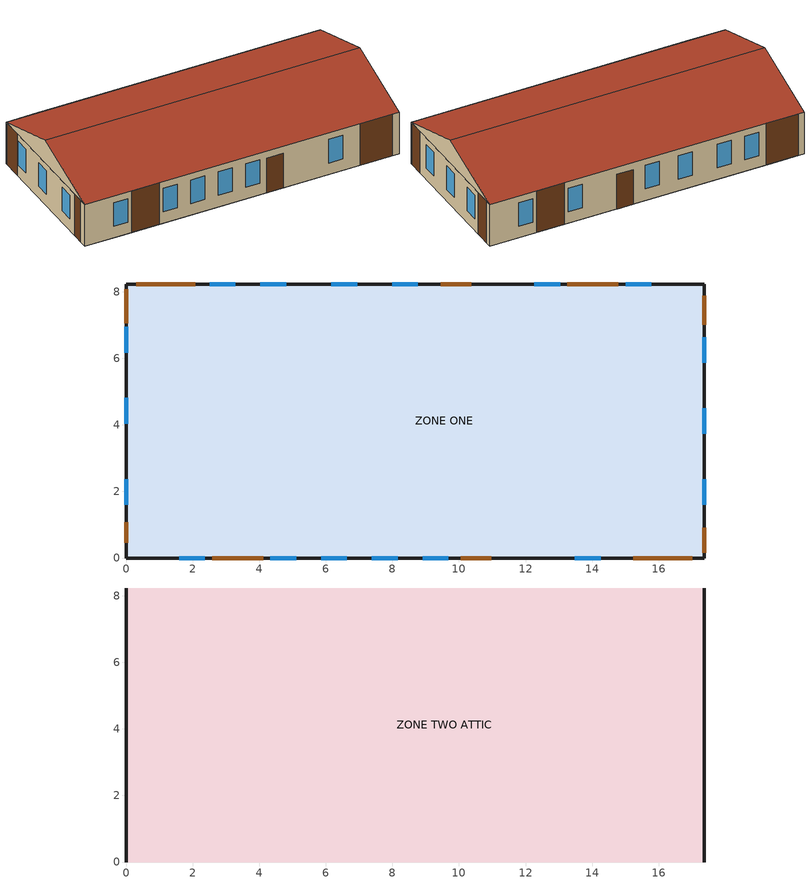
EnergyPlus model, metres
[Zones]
ZONE ONE
 floor outside (FLOOR OVCS JOISTS): 0,8.23 1.74,8.23 1.74,0 0,0 z0
 floor outside (FLOOR OVCS BATTING): 1.74,0 1.74,8.23 17.37,8.23 17.37,0 z0
 wall outside (EXTERIOR WALL (BATTING)): 0,0 17.37,0 17.37,8.23 0,8.23 0,0 z0:2.44
 window (Window Double Pane): 17.37,1.59 17.37,2.37 / 17.37,3.73 17.37,4.5 / 17.37,5.86 17.37,6.64 / 0,6.94 0,6.17 / 0,4.81 0,4.03 / 0,2.37 0,1.59 / 1.59,0 2.37,0 / 4.34,0 5.11,0 / 5.86,0 6.64,0 / 7.38,0 8.16,0 / 8.91,0 9.68,0 / 13.48,0 14.26,0 / 15.78,8.23 15,8.23 / 13.04,8.23 12.26,8.23 / 8.77,8.23 7.99,8.23 / 6.94,8.23 6.17,8.23 / 4.81,8.23 4.03,8.23 / 3.28,8.23 2.51,8.23 z0.68:2.06
 door (EXTERIOR WALL (FRAMING)): 2.59,0 4.11,0 / 17.37,0.15 17.37,0.91 / 17.37,7.01 17.37,7.88 / 0,1.07 0,0.46 / 0,8.08 0,7.06 / 2.08,8.23 0.3,8.23 / 14.78,8.23 13.26,8.23 / 15.24,0 17.01,0 z0.01:2.44
 door (DOOR): 10.06,0 10.97,0 / 10.36,8.23 9.45,8.23 z0:2.03
ZONE TWO ATTIC
 floor to ZONE ONE (ATTIC FLOOR JOISTS): 0,8.23 1.74,8.23 1.74,0 0,0 z2.44
 floor to ZONE ONE (ATTIC FLOOR BATT): 17.37,0 1.74,0 1.74,8.23 17.37,8.23 z2.44
 wall outside (END GABLE): 0,8.23,2.44 0,0,2.44 0,4.11,3.81; 17.37,0,2.44 17.37,8.23,2.44 17.37,4.11,3.81
 roof outside (ROOF): 17.37,4.11,3.81 17.37,8.23,2.44 0,8.23,2.44 0,4.11,3.81; 0,4.11,3.81 0,0,2.44 17.37,0,2.44 17.37,4.11,3.81
[Building]
L130A: North Axis {deg}=0; Terrain=Suburbs; Loads Convergence Tolerance Value=0.04; Temperature Convergence Tolerance Value {deltaC}=0.004; Solar Distribution=FullInteriorAndExterior; Minimum Number of Warmup Days=6
[Site:GroundReflectance]
0.2, 0.2, 0.2, 0.2, 0.2, 0.2, 0.2, 0.2, 0.2, 0.2, 0.2, 0.2
[WindowMaterial:Glazing] Optical Data Type=SpectralAverage; Thickness {m}=0.00299721; Infrared Transmittance at Normal Incidence=0; Front Side Infrared Hemispherical Emissivity=0.84; Conductivity {W/m-K}=0.899808
Name | Solar Transmittance at Normal Incidence | Front Side Solar Reflectance at Normal Incidence | Back Side Solar Reflectance at Normal Incidence | Visible Transmittance at Normal Incidence | Front Side Visible Reflectance at Normal Incidence | Back Side Visible Reflectance at Normal Incidence | Back Side Infrared Hemispherical Emissivity
OUTSIDE PANE GLASS | 0.45 | 0.34 | 0.34 | 0.45 | 0.34 | 0.34 | 0.04
INSIDE PANE GLASS | 0.837 | 0.075 | 0.075 | 0.837 | 0.075 | 0.075 | 0.84
[WindowMaterial:Gas]
ARGON GAP: Gas Type=Argon; Thickness {m}=0.0127
[Construction]
Window Double Pane: OUTSIDE PANE GLASS, ARGON GAP, INSIDE PANE GLASS
INTERIOR WALL AIR: PLASTERBOARD, PLASTERBOARD
DOOR: DOOR
INTERIOR WALL FRAMED: PLASTERBOARD, FRAME 2X4 16 inch OC, PLASTERBOARD
ATTIC FLOOR BATT: PLASTERBOARD, FIBERGLASS BATT R19
ATTIC FLOOR JOISTS: PLASTERBOARD, JOIST 2X6 24 OC
ROOF: ASPHALT SHINGLE 1/4 IN, PLYWOOD 1/2 IN
END GABLE: HARDBOARD SIDING(7/16''), PLYWOOD 1/2 IN
FLOOR OVCS BATTING: FIBERGLASS BATT, PLYWOOD 3/4 IN, CARPET W/ FIBROUS PAD
FLOOR OVCS JOISTS: JOISTS 2X8 16 IN OC, PLYWOOD 3/4 IN, CARPET W/ FIBROUS PAD
EXTERIOR WALL (BATTING): HARDBOARD SIDING(7/16''), FIBERBOARD SHEATHING, FIBERGLASS BATT, PLASTERBOARD
EXTERIOR WALL (FRAMING): HARDBOARD SIDING(7/16''), FIBERBOARD SHEATHING, FRAME 2X4 16 inch OC, PLASTERBOARD
[Material:NoMass]
CARPET W/ FIBROUS PAD: Roughness=Rough; Thermal Resistance {m2-K/W}=0.366309; Thermal Absorptance=0.9; Solar Absorptance=0.6; Visible Absorptance=0.6
[Material] Roughness=Rough; Thermal Absorptance=0.9; Solar Absorptance=0.6; Visible Absorptance=0.6
Name | Thickness {m} | Conductivity {W/m-K} | Density {kg/m3} | Specific Heat {J/kg-K}
DOOR | 0.0444501 | 0.115793 | 512.59 | 1380.72
ASPHALT SHINGLE 1/4 IN | 0.00635001 | 0.0819056 | 1121.29 | 1255.2
PLYWOOD 1/2 IN | 0.0127 | 0.115504 | 544.627 | 1213.36
FIBERGLASS BATT R19 | 0.15875 | 0.0477302 | 9.61107 | 836.8
JOIST 2X6 24 OC | 0.1397 | 0.115793 | 512.59 | 1380.72
JOISTS 2X8 16 IN OC; FRAME 2X4 16 inch OC | 0.0889002 | 0.115648 | 512.59 | 1380.72
PLYWOOD 3/4 IN | 0.01905 | 0.11536 | 544.627 | 1213.36
FIBERBOARD SHEATHING | 0.0127 | 0.0546518 | 288.332 | 1297.04
FIBERGLASS BATT | 0.0889002 | 0.0459998 | 9.61107 | 836.8
PLASTERBOARD | 0.0127 | 0.160206 | 800.923 | 1087.84
HARDBOARD SIDING(7/16'') | 0.011176 | 0.0945952 | 640.738 | 1171.52
[InternalMass] Zone=ZONE ONE
Name | Construction | Surface Area {m2}
INTERIOR WALLS AIR | INTERIOR WALL AIR | 171.222
INTERIOR WALLS FRAMED | INTERIOR WALL FRAMED | 19.0247
[ElectricEquipment]
INTERNAL GAINS: Zone or ZoneList=ZONE ONE; Schedule=INTERNAL LOADS YEAR; Design Level Calculation Method=EquipmentLevel; Design Level {W}=2930.711; Fraction Latent=0.178; Fraction Radiant=0.5754; Fraction Lost=0
[ZoneInfiltration:DesignFlowRate] Schedule=ALWAYS 1; Design Flow Rate Calculation Method=AirChanges/Hour; Constant Term Coefficient=1; Temperature Term Coefficient=0; Velocity Term Coefficient=0; Velocity Squared Term Coefficient=0
Name | Zone or ZoneList | Air Changes per Hour {1/hr}
ZONE TWO INFILTRATION | ZONE TWO ATTIC | 2.4
ZONE ONE INFILTRATION | ZONE ONE | 0.67
[Zone] Type=1; Multiplier=1; Ceiling Height {m}=autocalculate; Volume {m3}=autocalculate; Floor Area {m2}=autocalculate
Name | Part of Total Floor Area
ZONE TWO ATTIC | No
ZONE ONE | Yes
[Zone equipment]
ZONE ONE: ZONE ONE Purchased Air
[ZoneHVAC:IdealLoadsAirSystem]
ZONE ONE Purchased Air: Maximum Heating Supply Air Temperature {C}=50; Minimum Cooling Supply Air Temperature {C}=10; Maximum Heating Supply Air Humidity Ratio {kgWater/kgDryAir}=0.015; Minimum Cooling Supply Air Humidity Ratio {kgWater/kgDryAir}=0.01; Heating Limit=NoLimit; Cooling Limit=NoLimit; Dehumidification Control Type=None; Humidification Control Type=None
[ZoneControl:Thermostat]
ZONE ONE Thermostat: Zone or ZoneList=ZONE ONE; Control Type Schedule=ALWAYS 4; Control 1=Office Thermostat Dual SP Control
[ThermostatSetpoint:DualSetpoint]
Office Thermostat Dual SP Control: Heating Setpoint Temperature Schedule=ALWAYS 20; Cooling Setpoint Temperature Schedule=ALWAYS 25.55
[Schedule:Day:Hourly]
INTERNAL LOADS: 0.1386, 0.1386, 0.1386, 0.1386, 0.1386, 0.2315, 0.2909, 0.5818, 0.3394, 0.2077, 0.2077, 0.277, 0.2077, 0.1732, 0.1801, 0.1801, 0.2633, 0.284, 0.3048, 0.4779, 0.4779, 0.4989, 0.4989, 0.4503
[Schedule:Week:Daily]
INTERNAL LOADS WEEK: INTERNAL LOADS, INTERNAL LOADS, INTERNAL LOADS, INTERNAL LOADS, INTERNAL LOADS, INTERNAL LOADS, INTERNAL LOADS, INTERNAL LOADS, INTERNAL LOADS, INTERNAL LOADS, INTERNAL LOADS, INTERNAL LOADS
[Schedule:Year]
INTERNAL LOADS YEAR: INTERNAL LOADS WEEK, 1, 1, 12, 31
[Schedule:Compact]
ALWAYS 1: Through: 12/31, For: AllDays, Until: 24:00, 1
ALWAYS 4: Through: 12/31, For: AllDays, Until: 24:00, 4
ALWAYS 20: Through: 12/31, For: AllDays, Until: 24:00, 20
ALWAYS 25.55: Through: 12/31, For: AllDays, Until: 24:00, 25.55555
